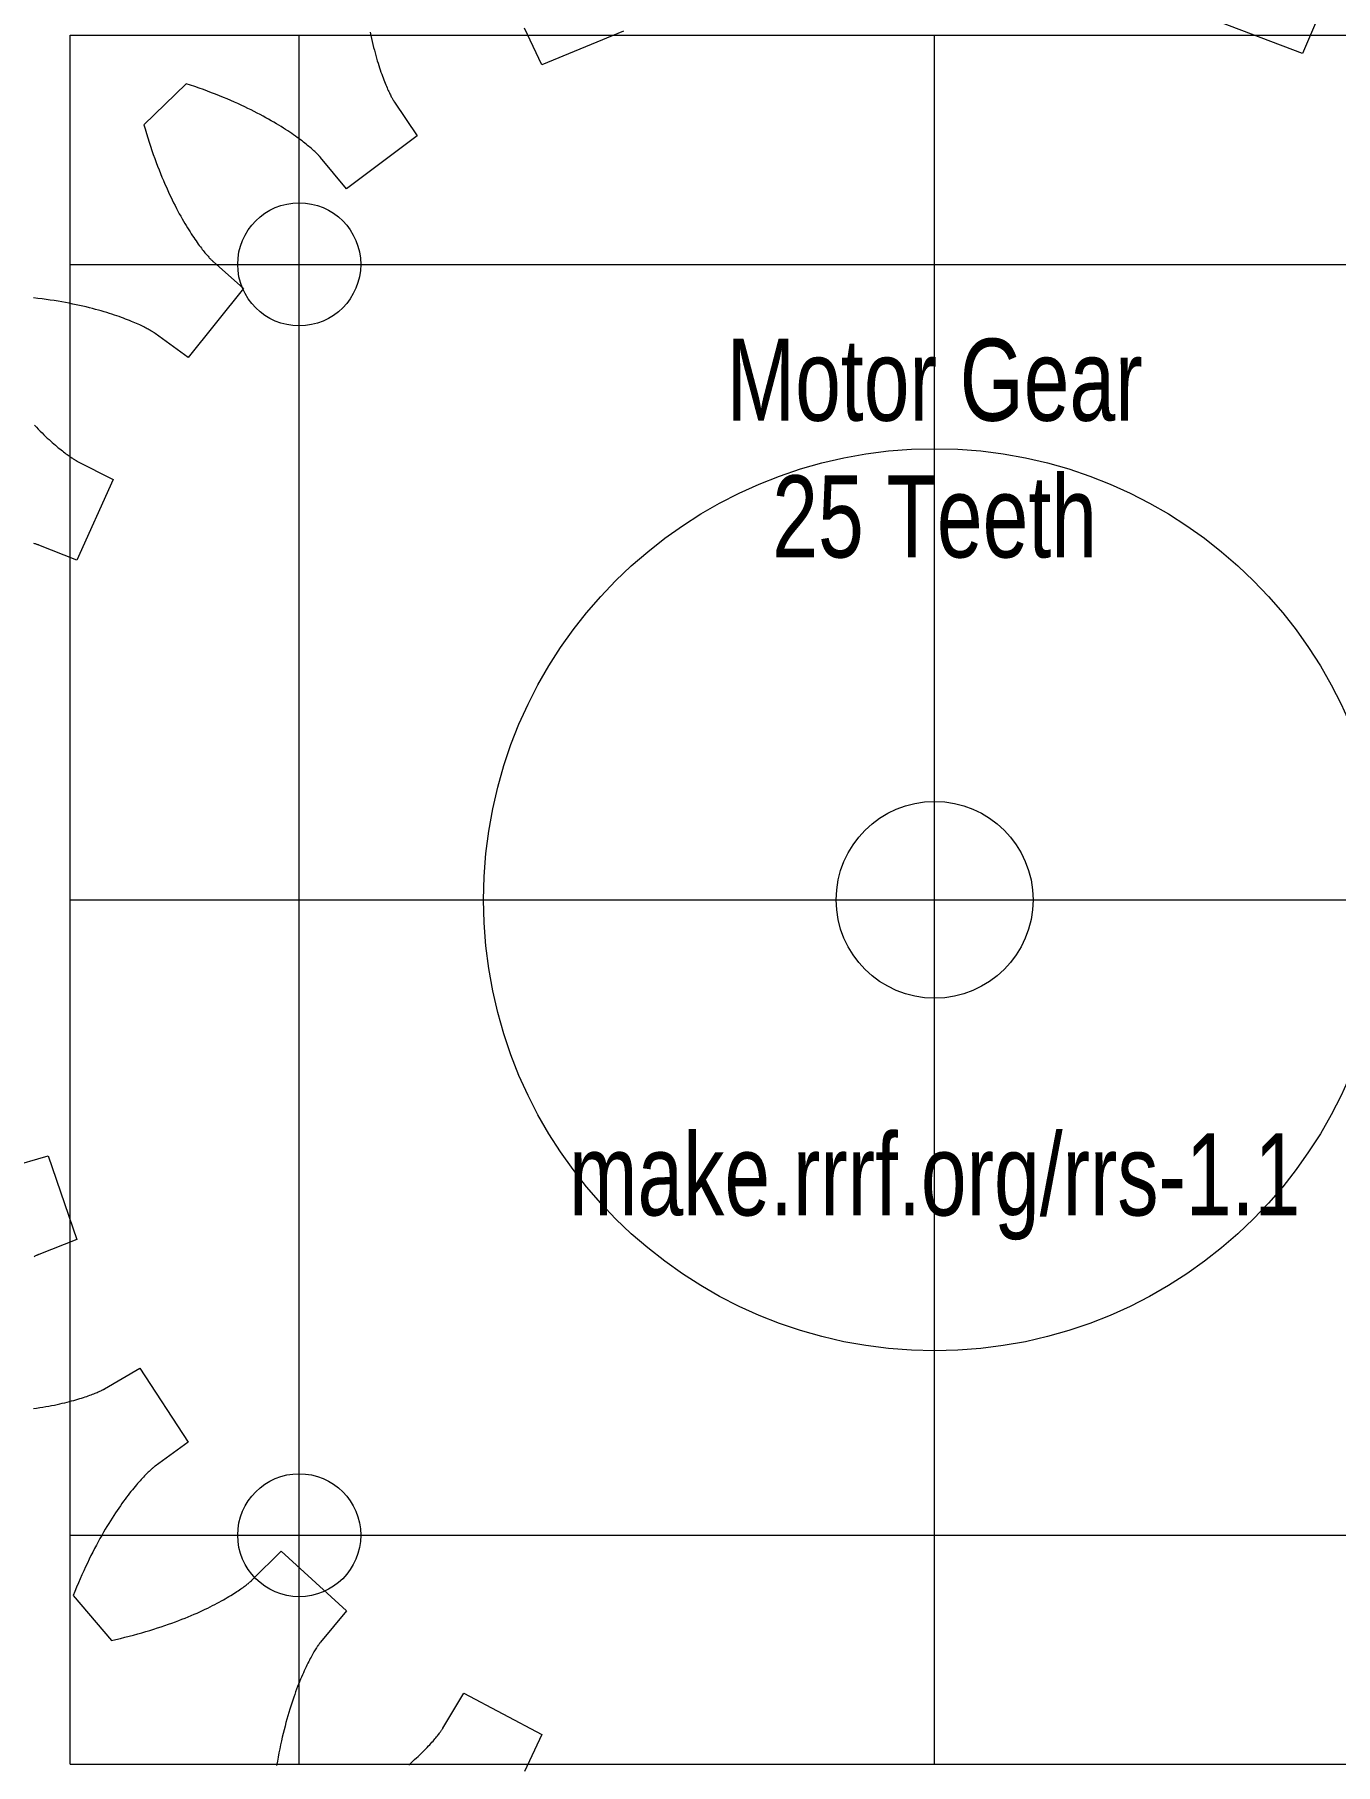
# Model space of a CAD drawing. Header units: millimetres. Extents: x -10 to 120, y 0 to 105.
# Drawn here: x 68.05 to 99.77, y 25.92 to 68.1 of the extents above; entities that cross this region are included whole.
import ezdxf

# ---------------------------------------------------------------- set-up
doc = ezdxf.new("R2010")
doc.units = ezdxf.units.MM
for name, color, linetype, lineweight in [('Drawings', 4, 'CONTINUOUS', 0), ('Gear Text', 4, 'CONTINUOUS', 0), ('Layer03', 7, 'CONTINUOUS', 0), ('MotorGear', 6, 'CONTINUOUS', 0)]:
    doc.layers.add(name, color=color, linetype=linetype, lineweight=lineweight)
doc.styles.get("Standard").update_dxf_attribs({"font": 'txt', "width": 0.75})

msp = doc.modelspace()

# ---------------------------------------------------------------- linework, layer by layer
at = {"layer": 'Drawings'}
for p, q in [((68.92, 68.08), (111.08, 68.08)), ((68.92, 25.92), (68.92, 68.08)), ((74.505, 25.92), (74.505, 68.08)), ((90, 25.92), (90, 68.08)), ((90, 30), (90, 64)), ((68.92, 62.495), (111.08, 62.495)), ((68.92, 47), (111.08, 47)), ((68.92, 31.505), (111.08, 31.505)), ((68.92, 25.92), (111.08, 25.92))]:
    msp.add_line(p, q, dxfattribs=at)
at = {"layer": 'Layer03'}
for centre, radius in [((74.505, 62.495), 1.5), ((90, 47), 11), ((74.505, 31.505), 1.5)]:
    msp.add_circle(centre, radius, dxfattribs=at)
at = {"layer": 'MotorGear'}
for p, q in [((98.968884, 67.635141), (96.952883, 68.398771)), ((99.364438, 68.545212), (98.968884, 67.635141)), ((76.236183, 68.155483), (76.252542, 68.077568)), ((76.252542, 68.077568), (76.269197, 68.001547)), ((76.269197, 68.001547), (76.286117, 67.92742)), ((76.286117, 67.92742), (76.303267, 67.855185)), ((80.419964, 67.358608), (79.997457, 68.256481)), ((82.412308, 68.181995), (80.419964, 67.358608)), ((76.303267, 67.855185), (76.320621, 67.784836)), ((76.320621, 67.784836), (76.338144, 67.716377)), ((76.338144, 67.716377), (76.355806, 67.649801)), ((76.355806, 67.649801), (76.373573, 67.585108)), ((76.373573, 67.585108), (76.391416, 67.522293)), ((76.391416, 67.522293), (76.409302, 67.461353)), ((76.409302, 67.461353), (76.427199, 67.402285)), ((76.427199, 67.402285), (76.44508, 67.345079)), ((76.44508, 67.345079), (76.462909, 67.289738)), ((76.462909, 67.289738), (76.480657, 67.236252)), ((76.480657, 67.236252), (76.498293, 67.184612)), ((76.498293, 67.184612), (76.515785, 67.134821)), ((76.515785, 67.134821), (76.533104, 67.086864)), ((76.533104, 67.086864), (76.550219, 67.040739)), ((71.74984, 66.898031), (70.715273, 65.89707)), ((71.850204, 66.865131), (71.74984, 66.898031)), ((71.957844, 66.828804), (71.850204, 66.865131)), ((72.063471, 66.792126), (71.957844, 66.828804)), ((72.167088, 66.755129), (72.063471, 66.792126)), ((72.268702, 66.717844), (72.167088, 66.755129)), ((72.368311, 66.680305), (72.268702, 66.717844)), ((72.465919, 66.642546), (72.368311, 66.680305)), ((76.550219, 67.040739), (76.567099, 66.996435)), ((76.567099, 66.996435), (76.583712, 66.953947)), ((76.583712, 66.953947), (76.60003, 66.913267)), ((76.60003, 66.913267), (76.616021, 66.874384)), ((76.616021, 66.874384), (76.631657, 66.837292)), ((76.631657, 66.837292), (76.646905, 66.801979)), ((76.646905, 66.801979), (76.661739, 66.768436)), ((76.661739, 66.768436), (76.676126, 66.736656)), ((76.676126, 66.736656), (76.690038, 66.706625)), ((76.690038, 66.706625), (76.703445, 66.678333)), ((76.703445, 66.678333), (76.716319, 66.65177)), ((76.716319, 66.65177), (76.72863, 66.626921)), ((72.561533, 66.604593), (72.465919, 66.642546)), ((72.655153, 66.566484), (72.561533, 66.604593)), ((72.746788, 66.52825), (72.655153, 66.566484)), ((72.836441, 66.489918), (72.746788, 66.52825)), ((72.924116, 66.451523), (72.836441, 66.489918)), ((73.009819, 66.413097), (72.924116, 66.451523)), ((73.093561, 66.374672), (73.009819, 66.413097)), ((73.175341, 66.336277), (73.093561, 66.374672)), ((73.255173, 66.297943), (73.175341, 66.336277)), ((73.333061, 66.259705), (73.255173, 66.297943)), ((73.409012, 66.221588), (73.333061, 66.259705)), ((76.72863, 66.626921), (76.740348, 66.603779)), ((76.740348, 66.603779), (76.751446, 66.582327)), ((76.751446, 66.582327), (76.761894, 66.562555)), ((76.761894, 66.562555), (76.771666, 66.544449)), ((76.771666, 66.544449), (76.780731, 66.527996)), ((76.780731, 66.527996), (76.789062, 66.513182)), ((76.789062, 66.513182), (76.796632, 66.499994)), ((76.796632, 66.499994), (76.803412, 66.488415)), ((76.803412, 66.488415), (76.809376, 66.478432)), ((76.809376, 66.478432), (76.814495, 66.47003)), ((76.814495, 66.47003), (76.818743, 66.463192)), ((76.818743, 66.463192), (76.822094, 66.457901)), ((76.822094, 66.457901), (76.824519, 66.454144)), ((76.824519, 66.454144), (76.82649, 66.451157)), ((76.82649, 66.451157), (77.382939, 65.629539)), ((70.715273, 65.89707), (70.744841, 65.795675)), ((73.483036, 66.183628), (73.409012, 66.221588)), ((73.555141, 66.145855), (73.483036, 66.183628)), ((73.625338, 66.108295), (73.555141, 66.145855)), ((73.693634, 66.070984), (73.625338, 66.108295)), ((73.760038, 66.033949), (73.693634, 66.070984)), ((73.824562, 65.997221), (73.760038, 66.033949)), ((73.887217, 65.960831), (73.824562, 65.997221)), ((73.948011, 65.924807), (73.887217, 65.960831)), ((74.00696, 65.889177), (73.948011, 65.924807)), ((74.064072, 65.853975), (74.00696, 65.889177)), ((74.119358, 65.819229), (74.064072, 65.853975)), ((74.172834, 65.784964), (74.119358, 65.819229)), ((70.744841, 65.795675), (70.777596, 65.686895)), ((70.777596, 65.686895), (70.810768, 65.580114)), ((70.810768, 65.580114), (70.844324, 65.475332)), ((70.844324, 65.475332), (70.878233, 65.372543)), ((74.22451, 65.751215), (74.172834, 65.784964)), ((74.274402, 65.718004), (74.22451, 65.751215)), ((74.322521, 65.685366), (74.274402, 65.718004)), ((74.36888, 65.653328), (74.322521, 65.685366)), ((74.413497, 65.621914), (74.36888, 65.653328)), ((74.456384, 65.591154), (74.413497, 65.621914)), ((74.497555, 65.561079), (74.456384, 65.591154)), ((74.537028, 65.531712), (74.497555, 65.561079)), ((74.574818, 65.50308), (74.537028, 65.531712)), ((74.610938, 65.475216), (74.574818, 65.50308)), ((74.645408, 65.448141), (74.610938, 65.475216)), ((74.678243, 65.421885), (74.645408, 65.448141)), ((74.70946, 65.396471), (74.678243, 65.421885)), ((74.739077, 65.371929), (74.70946, 65.396471)), ((77.382939, 65.629539), (75.657959, 64.336546)), ((70.878233, 65.372543), (70.912464, 65.271749)), ((70.912464, 65.271749), (70.946981, 65.172947)), ((70.946981, 65.172947), (70.981756, 65.076134)), ((70.981756, 65.076134), (71.016754, 64.981306)), ((71.016754, 64.981306), (71.051945, 64.888458)), ((74.767111, 65.34828), (74.739077, 65.371929)), ((74.79358, 65.325556), (74.767111, 65.34828)), ((74.818501, 65.30378), (74.79358, 65.325556)), ((74.841897, 65.282972), (74.818501, 65.30378)), ((74.863783, 65.263165), (74.841897, 65.282972)), ((74.88418, 65.244377), (74.863783, 65.263165)), ((74.903106, 65.226637), (74.88418, 65.244377)), ((74.920583, 65.209967), (74.903106, 65.226637)), ((74.936629, 65.194391), (74.920583, 65.209967)), ((74.951266, 65.179934), (74.936629, 65.194391)), ((74.964517, 65.166616), (74.951266, 65.179934)), ((74.976398, 65.154463), (74.964517, 65.166616)), ((74.986933, 65.143499), (74.976398, 65.154463)), ((74.996145, 65.133743), (74.986933, 65.143499)), ((75.004054, 65.125217), (74.996145, 65.133743)), ((75.010684, 65.117947), (75.004054, 65.125217)), ((75.016056, 65.111952), (75.010684, 65.117947)), ((75.020194, 65.10725), (75.016056, 65.111952)), ((75.02312, 65.103868), (75.020194, 65.10725)), ((75.025434, 65.101139), (75.02312, 65.103868)), ((75.657959, 64.336546), (75.025434, 65.101139)), ((71.051945, 64.888458), (71.087296, 64.79759)), ((71.087296, 64.79759), (71.122774, 64.708694)), ((71.122774, 64.708694), (71.158348, 64.621769)), ((71.158348, 64.621769), (71.193991, 64.536806)), ((71.193991, 64.536806), (71.229664, 64.453802)), ((71.229664, 64.453802), (71.265341, 64.372747)), ((71.265341, 64.372747), (71.300989, 64.29364)), ((71.300989, 64.29364), (71.336576, 64.216473)), ((71.336576, 64.216473), (71.372072, 64.141235)), ((71.372072, 64.141235), (71.407446, 64.067923)), ((71.407446, 64.067923), (71.442667, 63.996525)), ((71.442667, 63.996525), (71.477703, 63.927034)), ((71.477703, 63.927034), (71.512526, 63.859444)), ((71.512526, 63.859444), (71.547104, 63.793743)), ((71.547104, 63.793743), (71.581406, 63.729919)), ((71.581406, 63.729919), (71.615404, 63.667969)), ((71.615404, 63.667969), (71.649067, 63.607878)), ((71.649067, 63.607878), (71.682365, 63.549635)), ((71.682365, 63.549635), (71.715267, 63.493231)), ((71.715267, 63.493231), (71.747747, 63.438654)), ((71.747747, 63.438654), (71.779774, 63.385891)), ((71.779774, 63.385891), (71.811317, 63.33493)), ((71.811317, 63.33493), (71.84235, 63.285761)), ((71.84235, 63.285761), (71.872841, 63.238369)), ((71.872841, 63.238369), (71.902765, 63.192739)), ((71.902765, 63.192739), (71.932091, 63.148861)), ((71.932091, 63.148861), (71.960793, 63.106718)), ((71.960793, 63.106718), (71.98884, 63.066298)), ((71.98884, 63.066298), (72.016207, 63.027584)), ((72.016207, 63.027584), (72.042866, 62.990562)), ((72.042866, 62.990562), (72.068787, 62.955218)), ((72.068787, 62.955218), (72.093945, 62.921535)), ((72.093945, 62.921535), (72.118315, 62.889495)), ((72.118315, 62.889495), (72.141867, 62.859085)), ((72.141867, 62.859085), (72.164576, 62.830285)), ((72.164576, 62.830285), (72.186415, 62.803081)), ((72.186415, 62.803081), (72.207357, 62.777453)), ((72.207357, 62.777453), (72.227379, 62.753384)), ((72.227379, 62.753384), (72.246454, 62.730856)), ((72.246454, 62.730856), (72.264559, 62.709849)), ((72.264559, 62.709849), (72.281664, 62.690349)), ((72.281664, 62.690349), (72.297747, 62.672331)), ((72.297747, 62.672331), (72.312786, 62.655779)), ((72.312786, 62.655779), (72.326752, 62.640673)), ((72.326752, 62.640673), (72.339624, 62.62699)), ((72.339624, 62.62699), (72.351377, 62.614714)), ((72.351377, 62.614714), (72.361988, 62.603823)), ((72.361988, 62.603823), (72.371435, 62.594294)), ((72.371435, 62.594294), (72.379696, 62.586107)), ((72.379696, 62.586107), (72.386744, 62.579241)), ((72.386744, 62.579241), (72.392557, 62.573674)), ((72.392557, 62.573674), (72.39712, 62.569383)), ((72.39712, 62.569383), (72.400402, 62.566347)), ((72.400402, 62.566347), (72.403055, 62.563945)), ((72.403055, 62.563945), (73.146351, 61.906524)), ((68.131884, 61.664892), (68.02795, 61.677192)), ((68.233931, 61.651911), (68.131884, 61.664892)), ((68.334087, 61.638282), (68.233931, 61.651911)), ((68.432352, 61.624036), (68.334087, 61.638282)), ((68.528721, 61.609204), (68.432352, 61.624036)), ((68.62319, 61.59382), (68.528721, 61.609204)), ((68.715757, 61.577916), (68.62319, 61.59382)), ((73.146351, 61.906524), (71.797117, 60.225168)), ((68.806423, 61.561522), (68.715757, 61.577916)), ((68.895184, 61.544672), (68.806423, 61.561522)), ((68.98204, 61.527395), (68.895184, 61.544672)), ((69.06699, 61.509727), (68.98204, 61.527395)), ((69.150034, 61.491698), (69.06699, 61.509727)), ((69.231173, 61.47334), (69.150034, 61.491698)), ((69.310408, 61.454684), (69.231173, 61.47334)), ((69.387739, 61.435762), (69.310408, 61.454684)), ((69.463169, 61.416607), (69.387739, 61.435762)), ((69.536697, 61.397249), (69.463169, 61.416607)), ((69.608328, 61.377723), (69.536697, 61.397249)), ((69.678064, 61.358056), (69.608328, 61.377723)), ((69.745909, 61.338283), (69.678064, 61.358056)), ((69.811865, 61.318434), (69.745909, 61.338283)), ((69.875937, 61.29854), (69.811865, 61.318434)), ((69.938128, 61.278634), (69.875937, 61.29854)), ((69.998444, 61.258746), (69.938128, 61.278634)), ((70.05689, 61.238908), (69.998444, 61.258746)), ((70.113474, 61.219149), (70.05689, 61.238908)), ((70.168198, 61.199503), (70.113474, 61.219149)), ((70.221067, 61.179999), (70.168198, 61.199503)), ((70.272095, 61.160667), (70.221067, 61.179999)), ((70.321283, 61.141541), (70.272095, 61.160667)), ((70.368641, 61.122649), (70.321283, 61.141541)), ((70.414177, 61.104021), (70.368641, 61.122649)), ((70.457899, 61.085688), (70.414177, 61.104021)), ((70.499815, 61.06768), (70.457899, 61.085688)), ((70.539936, 61.050029), (70.499815, 61.06768)), ((70.578268, 61.032763), (70.539936, 61.050029)), ((70.614824, 61.015911), (70.578268, 61.032763)), ((70.649614, 60.999505), (70.614824, 61.015911)), ((70.68265, 60.983572), (70.649614, 60.999505)), ((70.713938, 60.968143), (70.68265, 60.983572)), ((70.743492, 60.953249), (70.713938, 60.968143)), ((70.771328, 60.938913), (70.743492, 60.953249)), ((70.797451, 60.925171), (70.771328, 60.938913)), ((70.82188, 60.912046), (70.797451, 60.925171)), ((70.844624, 60.89957), (70.82188, 60.912046)), ((70.865696, 60.887771), (70.844624, 60.89957)), ((70.885113, 60.876675), (70.865696, 60.887771)), ((70.902885, 60.866312), (70.885113, 60.876675)), ((70.919031, 60.856708), (70.902885, 60.866312)), ((70.933561, 60.847892), (70.919031, 60.856708)), ((70.946491, 60.839891), (70.933561, 60.847892)), ((70.957842, 60.832732), (70.946491, 60.839891)), ((70.967623, 60.826443), (70.957842, 60.832732)), ((70.975851, 60.821049), (70.967623, 60.826443)), ((70.982546, 60.816577), (70.975851, 60.821049)), ((70.987722, 60.813054), (70.982546, 60.816577)), ((70.991398, 60.810506), (70.987722, 60.813054)), ((70.994318, 60.808436), (70.991398, 60.810506)), ((71.797117, 60.225168), (70.994318, 60.808436)), ((68.047834, 58.572253), (68.095385, 58.522421)), ((68.095385, 58.522421), (68.14212, 58.474289)), ((68.14212, 58.474289), (68.188017, 58.42784)), ((68.188017, 58.42784), (68.233049, 58.383055)), ((68.233049, 58.383055), (68.277191, 58.339914)), ((68.277191, 58.339914), (68.320417, 58.298399)), ((68.320417, 58.298399), (68.362703, 58.258492)), ((68.362703, 58.258492), (68.404022, 58.220171)), ((68.404022, 58.220171), (68.444353, 58.183417)), ((68.444353, 58.183417), (68.483671, 58.148211)), ((68.483671, 58.148211), (68.52195, 58.11453)), ((68.52195, 58.11453), (68.559168, 58.082355)), ((68.559168, 58.082355), (68.595304, 58.051662)), ((68.595304, 58.051662), (68.630331, 58.022434)), ((68.630331, 58.022434), (68.664228, 57.994646)), ((68.664228, 57.994646), (68.696974, 57.968278)), ((68.696974, 57.968278), (68.728544, 57.943305)), ((68.728544, 57.943305), (68.758919, 57.919707)), ((68.758919, 57.919707), (68.788076, 57.89746)), ((68.788076, 57.89746), (68.815994, 57.876541)), ((68.815994, 57.876541), (68.842653, 57.856927)), ((68.842653, 57.856927), (68.868032, 57.838593)), ((68.868032, 57.838593), (68.892111, 57.821517)), ((68.892111, 57.821517), (68.914869, 57.805673)), ((68.914869, 57.805673), (68.936287, 57.791039)), ((68.936287, 57.791039), (68.956347, 57.777587)), ((68.956347, 57.777587), (68.975029, 57.765294)), ((68.975029, 57.765294), (68.992313, 57.754136)), ((68.992313, 57.754136), (69.008184, 57.744084)), ((69.008184, 57.744084), (69.022621, 57.735117)), ((69.022621, 57.735117), (69.035606, 57.727207)), ((69.035606, 57.727207), (69.047127, 57.720326)), ((69.047127, 57.720326), (69.057163, 57.714451)), ((69.057163, 57.714451), (69.065697, 57.709554)), ((69.065697, 57.709554), (69.072714, 57.705608)), ((69.072714, 57.705608), (69.078199, 57.702586)), ((69.078199, 57.702586), (69.082134, 57.700461)), ((69.082134, 57.700461), (69.0853, 57.698795)), ((69.0853, 57.698795), (69.968737, 57.246878)), ((69.968737, 57.246878), (69.08003, 55.282804)), ((68.054447, 55.681419), (68.034655, 55.687037)), ((68.072474, 55.676132), (68.054447, 55.681419)), ((68.088739, 55.671207), (68.072474, 55.676132)), ((68.103254, 55.666674), (68.088739, 55.671207)), ((68.116026, 55.662562), (68.103254, 55.666674)), ((68.127064, 55.658902), (68.116026, 55.662562)), ((68.136377, 55.655725), (68.127064, 55.658902)), ((68.143972, 55.653058), (68.136377, 55.655725)), ((68.149864, 55.650933), (68.143972, 55.653058)), ((68.154057, 55.649379), (68.149864, 55.650933)), ((68.157398, 55.648101), (68.154057, 55.649379)), ((69.08003, 55.282804), (68.157398, 55.648101)), ((67.43001, 40.481997), (68.383366, 40.757317)), ((68.383366, 40.757317), (69.080025, 38.717206)), ((69.080025, 38.717206), (68.157393, 38.351912)), ((68.059536, 38.305724), (68.041264, 38.29627)), ((68.076296, 38.31421), (68.059536, 38.305724)), ((68.091526, 38.321754), (68.076296, 38.31421)), ((68.105209, 38.328385), (68.091526, 38.321754)), ((68.117334, 38.334132), (68.105209, 38.328385)), ((68.127886, 38.33902), (68.117334, 38.334132)), ((68.13685, 38.343078), (68.127886, 38.33902)), ((68.144213, 38.346334), (68.13685, 38.343078)), ((68.149961, 38.348818), (68.144213, 38.346334)), ((68.154081, 38.350555), (68.149961, 38.348818)), ((68.157393, 38.351912), (68.154081, 38.350555)), ((69.760046, 35.073844), (70.614983, 35.577605)), ((70.614983, 35.577605), (71.797112, 33.774841)), ((69.624424, 35.007183), (69.644812, 35.01637)), ((69.644812, 35.01637), (69.663496, 35.024985)), ((69.663496, 35.024985), (69.680487, 35.033)), ((69.680487, 35.033), (69.695793, 35.040384)), ((69.695793, 35.040384), (69.709431, 35.047111)), ((69.709431, 35.047111), (69.721413, 35.053151)), ((69.721413, 35.053151), (69.73175, 35.058475)), ((69.73175, 35.058475), (69.740459, 35.063057)), ((69.740459, 35.063057), (69.747549, 35.066867)), ((69.747549, 35.066867), (69.75304, 35.06988)), ((69.75304, 35.06988), (69.756943, 35.072063)), ((69.756943, 35.072063), (69.760046, 35.073844)), ((68.022018, 34.591718), (68.100805, 34.603152)), ((68.100805, 34.603152), (68.177723, 34.615001)), ((68.177723, 34.615001), (68.252766, 34.627232)), ((68.252766, 34.627232), (68.325935, 34.639814)), ((68.325935, 34.639814), (68.397234, 34.652717)), ((68.397234, 34.652717), (68.46666, 34.665906)), ((68.46666, 34.665906), (68.534212, 34.679353)), ((68.534212, 34.679353), (68.599894, 34.693023)), ((68.599894, 34.693023), (68.663704, 34.706885)), ((68.663704, 34.706885), (68.725649, 34.72091)), ((68.725649, 34.72091), (68.785725, 34.735064)), ((68.785725, 34.735064), (68.843939, 34.749316)), ((68.843939, 34.749316), (68.900291, 34.763635)), ((68.900291, 34.763635), (68.954786, 34.777989)), ((68.954786, 34.777989), (69.007429, 34.792348)), ((69.007429, 34.792348), (69.058224, 34.80668)), ((69.058224, 34.80668), (69.107172, 34.820953)), ((69.107172, 34.820953), (69.154282, 34.835137)), ((69.154282, 34.835137), (69.199556, 34.849202)), ((69.199556, 34.849202), (69.243004, 34.863115)), ((69.243004, 34.863115), (69.28463, 34.876846)), ((69.28463, 34.876846), (69.324438, 34.890365)), ((69.324438, 34.890365), (69.36244, 34.903641)), ((69.36244, 34.903641), (69.39864, 34.916641)), ((69.39864, 34.916641), (69.433048, 34.92934)), ((69.433048, 34.92934), (69.46567, 34.941703)), ((69.46567, 34.941703), (69.496513, 34.953701)), ((69.496513, 34.953701), (69.525593, 34.965306)), ((69.525593, 34.965306), (69.552914, 34.976486)), ((69.552914, 34.976486), (69.578485, 34.987212)), ((69.578485, 34.987212), (69.602318, 34.997454)), ((69.602318, 34.997454), (69.624424, 35.007183)), ((71.797112, 33.774841), (70.99431, 33.191573)), ((70.706074, 32.922785), (70.67972, 32.894768)), ((70.731436, 32.94928), (70.706074, 32.922785)), ((70.755777, 32.974269), (70.731436, 32.94928)), ((70.779076, 32.997774), (70.755777, 32.974269)), ((70.801311, 33.019817), (70.779076, 32.997774)), ((70.822454, 33.040417), (70.801311, 33.019817)), ((70.842485, 33.059593), (70.822454, 33.040417)), ((70.861378, 33.077368), (70.842485, 33.059593)), ((70.879112, 33.093763), (70.861378, 33.077368)), ((70.895666, 33.108801), (70.879112, 33.093763)), ((70.911015, 33.122501), (70.895666, 33.108801)), ((70.925137, 33.134889), (70.911015, 33.122501)), ((70.938011, 33.145984), (70.925137, 33.134889)), ((70.949615, 33.155809), (70.938011, 33.145984)), ((70.959932, 33.164391), (70.949615, 33.155809)), ((70.968937, 33.171749), (70.959932, 33.164391)), ((70.97661, 33.177909), (70.968937, 33.171749)), ((70.982929, 33.182894), (70.97661, 33.177909)), ((70.987881, 33.186728), (70.982929, 33.182894)), ((70.99144, 33.189437), (70.987881, 33.186728)), ((70.99431, 33.191573), (70.99144, 33.189437)), ((70.331503, 32.480759), (70.295227, 32.43305)), ((70.367098, 32.526732), (70.331503, 32.480759)), ((70.401985, 32.570989), (70.367098, 32.526732)), ((70.43614, 32.613545), (70.401985, 32.570989)), ((70.46953, 32.654416), (70.43614, 32.613545)), ((70.502132, 32.693617), (70.46953, 32.654416)), ((70.53392, 32.731168), (70.502132, 32.693617)), ((70.564867, 32.767085), (70.53392, 32.731168)), ((70.594944, 32.801385), (70.564867, 32.767085)), ((70.62413, 32.834087), (70.594944, 32.801385)), ((70.652397, 32.865208), (70.62413, 32.834087)), ((70.67972, 32.894768), (70.652397, 32.865208)), ((70.064846, 32.109585), (70.024591, 32.049338)), ((70.104616, 32.167997), (70.064846, 32.109585)), ((70.143875, 32.224592), (70.104616, 32.167997)), ((70.182594, 32.27938), (70.143875, 32.224592)), ((70.220745, 32.332376), (70.182594, 32.27938)), ((70.258299, 32.383595), (70.220745, 32.332376)), ((70.295227, 32.43305), (70.258299, 32.383595)), ((69.774574, 31.648697), (69.731766, 31.575288)), ((69.817108, 31.720191), (69.774574, 31.648697)), ((69.859335, 31.789783), (69.817108, 31.720191)), ((69.901228, 31.857482), (69.859335, 31.789783)), ((69.942755, 31.9233), (69.901228, 31.857482)), ((69.983885, 31.987248), (69.942755, 31.9233)), ((70.024591, 32.049338), (69.983885, 31.987248)), ((69.558376, 31.262317), (69.514647, 31.179195)), ((69.601986, 31.343479), (69.558376, 31.262317)), ((69.645439, 31.422688), (69.601986, 31.343479)), ((69.688711, 31.499955), (69.645439, 31.422688)), ((69.731766, 31.575288), (69.688711, 31.499955)), ((69.339111, 30.826939), (69.295231, 30.733896)), ((69.383022, 30.917982), (69.339111, 30.826939)), ((69.426937, 31.007034), (69.383022, 30.917982)), ((69.470823, 31.094103), (69.426937, 31.007034)), ((69.514647, 31.179195), (69.470823, 31.094103)), ((73.361835, 30.415056), (74.064631, 31.115604)), ((74.064631, 31.115604), (75.657949, 29.663462)), ((69.164104, 30.442724), (69.120676, 30.341635)), ((69.207697, 30.541796), (69.164104, 30.442724)), ((69.251417, 30.638853), (69.207697, 30.541796)), ((69.295231, 30.733896), (69.251417, 30.638853)), ((73.307922, 30.366669), (73.319458, 30.376575)), ((73.319458, 30.376575), (73.329561, 30.385405)), ((73.329561, 30.385405), (73.338251, 30.393133)), ((73.338251, 30.393133), (73.345545, 30.399736)), ((73.345545, 30.399736), (73.351467, 30.40519)), ((73.351467, 30.40519), (73.356035, 30.409473)), ((73.356035, 30.409473), (73.359272, 30.41256)), ((73.359272, 30.41256), (73.361835, 30.415056)), ((69.034422, 30.133373), (68.995285, 30.035273)), ((68.995285, 30.035273), (69.92931, 28.939896)), ((69.077436, 30.23852), (69.034422, 30.133373)), ((69.120676, 30.341635), (69.077436, 30.23852)), ((72.655451, 29.928236), (72.702869, 29.955236)), ((72.702869, 29.955236), (72.748503, 29.981749)), ((72.748503, 29.981749), (72.792362, 30.007746)), ((72.792362, 30.007746), (72.834465, 30.033201)), ((72.834465, 30.033201), (72.874821, 30.058084)), ((72.874821, 30.058084), (72.913443, 30.082365)), ((72.913443, 30.082365), (72.950346, 30.106016)), ((72.950346, 30.106016), (72.985542, 30.129009)), ((72.985542, 30.129009), (73.019049, 30.15132)), ((73.019049, 30.15132), (73.050877, 30.172915)), ((73.050877, 30.172915), (73.081047, 30.193771)), ((73.081047, 30.193771), (73.10957, 30.213858)), ((73.10957, 30.213858), (73.136461, 30.23315)), ((73.136461, 30.23315), (73.161739, 30.251621)), ((73.161739, 30.251621), (73.185421, 30.269245)), ((73.185421, 30.269245), (73.207523, 30.285994)), ((73.207523, 30.285994), (73.22806, 30.30184)), ((73.22806, 30.30184), (73.247051, 30.316761)), ((73.247051, 30.316761), (73.264515, 30.33073)), ((73.264515, 30.33073), (73.280468, 30.343721)), ((73.280468, 30.343721), (73.294931, 30.355709)), ((73.294931, 30.355709), (73.307922, 30.366669)), ((71.798311, 29.515846), (71.871778, 29.546515)), ((71.871778, 29.546515), (71.943333, 29.57712)), ((71.943333, 29.57712), (72.012976, 29.60763)), ((72.012976, 29.60763), (72.080719, 29.638014)), ((72.080719, 29.638014), (72.146568, 29.668242)), ((72.146568, 29.668242), (72.210533, 29.698282)), ((72.210533, 29.698282), (72.272619, 29.728106)), ((72.272619, 29.728106), (72.332838, 29.757681)), ((72.332838, 29.757681), (72.391195, 29.786976)), ((72.391195, 29.786976), (72.447706, 29.815966)), ((72.447706, 29.815966), (72.502375, 29.844614)), ((72.502375, 29.844614), (72.555216, 29.872896)), ((72.555216, 29.872896), (72.606237, 29.90078)), ((72.606237, 29.90078), (72.655451, 29.928236)), ((75.657949, 29.663462), (75.025423, 28.89887)), ((70.565779, 29.097433), (70.666553, 29.125677)), ((70.666553, 29.125677), (70.76536, 29.154305)), ((70.76536, 29.154305), (70.862198, 29.183279)), ((70.862198, 29.183279), (70.957071, 29.21257)), ((70.957071, 29.21257), (71.04998, 29.242146)), ((71.04998, 29.242146), (71.140928, 29.271973)), ((71.140928, 29.271973), (71.229916, 29.302019)), ((71.229916, 29.302019), (71.31695, 29.332254)), ((71.31695, 29.332254), (71.402029, 29.362646)), ((71.402029, 29.362646), (71.485163, 29.393164)), ((71.485163, 29.393164), (71.566353, 29.423773)), ((71.566353, 29.423773), (71.645603, 29.454445)), ((71.645603, 29.454445), (71.722921, 29.485146)), ((71.722921, 29.485146), (71.798311, 29.515846)), ((69.92931, 28.939896), (70.032362, 28.963037)), ((70.032362, 28.963037), (70.142982, 28.988897)), ((70.142982, 28.988897), (70.251637, 29.015299)), ((70.251637, 29.015299), (70.358318, 29.04221)), ((70.358318, 29.04221), (70.463034, 29.069597)), ((70.463034, 29.069597), (70.565779, 29.097433)), ((74.881202, 28.684513), (74.865148, 28.657633)), ((74.896558, 28.709723), (74.881202, 28.684513)), ((74.91119, 28.733278), (74.896558, 28.709723)), ((74.925069, 28.755194), (74.91119, 28.733278)), ((74.938169, 28.775484), (74.925069, 28.755194)), ((74.950462, 28.794165), (74.938169, 28.775484)), ((74.961921, 28.811253), (74.950462, 28.794165)), ((74.97252, 28.826763), (74.961921, 28.811253)), ((74.982231, 28.840712), (74.97252, 28.826763)), ((74.991027, 28.853113), (74.982231, 28.840712)), ((74.998885, 28.863991), (74.991027, 28.853113)), ((75.005776, 28.873358), (74.998885, 28.863991)), ((75.011677, 28.881233), (75.005776, 28.873358)), ((75.01656, 28.887632), (75.011677, 28.881233)), ((75.020401, 28.892578), (75.01656, 28.887632)), ((75.023174, 28.896086), (75.020401, 28.892578)), ((75.025423, 28.89887), (75.023174, 28.896086)), ((74.672544, 28.294159), (74.650716, 28.248081)), ((74.693995, 28.338434), (74.672544, 28.294159)), ((74.715037, 28.38092), (74.693995, 28.338434)), ((74.735641, 28.421621), (74.715037, 28.38092)), ((74.755776, 28.460554), (74.735641, 28.421621)), ((74.775415, 28.497726), (74.755776, 28.460554)), ((74.794529, 28.533154), (74.775415, 28.497726)), ((74.813087, 28.566845), (74.794529, 28.533154)), ((74.831063, 28.598814), (74.813087, 28.566845)), ((74.848426, 28.629072), (74.831063, 28.598814)), ((74.865148, 28.657633), (74.848426, 28.629072)), ((74.489834, 27.874289), (74.466063, 27.813469)), ((74.513471, 27.933237), (74.489834, 27.874289)), ((74.53694, 27.990322), (74.513471, 27.933237)), ((74.560212, 28.045553), (74.53694, 27.990322)), ((74.583256, 28.098934), (74.560212, 28.045553)), ((74.606041, 28.150476), (74.583256, 28.098934)), ((74.628538, 28.20019), (74.606041, 28.150476)), ((74.650716, 28.248081), (74.628538, 28.20019)), ((74.346247, 27.481098), (74.32231, 27.40893)), ((74.370233, 27.551361), (74.346247, 27.481098)), ((74.394239, 27.619724), (74.370233, 27.551361)), ((74.418233, 27.686193), (74.394239, 27.619724)), ((74.442185, 27.750774), (74.418233, 27.686193)), ((74.466063, 27.813469), (74.442185, 27.750774)), ((78.009059, 26.798361), (78.515556, 27.651678)), ((78.515556, 27.651678), (80.41995, 26.641397)), ((74.204497, 27.019381), (74.18153, 26.935707)), ((74.227705, 27.10113), (74.204497, 27.019381)), ((74.251122, 27.180956), (74.227705, 27.10113)), ((74.274716, 27.258862), (74.251122, 27.180956)), ((74.298456, 27.334852), (74.274716, 27.258862)), ((74.32231, 27.40893), (74.298456, 27.334852)), ((74.092704, 26.581738), (74.071418, 26.48842)), ((74.114388, 26.673122), (74.092704, 26.581738)), ((74.136444, 26.762581), (74.114388, 26.673122)), ((74.158834, 26.850107), (74.136444, 26.762581)), ((74.18153, 26.935707), (74.158834, 26.850107)), ((77.836002, 26.566122), (77.855894, 26.5903)), ((77.855894, 26.5903), (77.874449, 26.613258)), ((77.874449, 26.613258), (77.89169, 26.634977)), ((77.89169, 26.634977), (77.90764, 26.655434)), ((77.90764, 26.655434), (77.922325, 26.67461)), ((77.922325, 26.67461), (77.935767, 26.692482)), ((77.935767, 26.692482), (77.947989, 26.709032)), ((77.947989, 26.709032), (77.959016, 26.724241)), ((77.959016, 26.724241), (77.968873, 26.738087)), ((77.968873, 26.738087), (77.977583, 26.750549)), ((77.977583, 26.750549), (77.985173, 26.761616)), ((77.985173, 26.761616), (77.991667, 26.771261)), ((77.991667, 26.771261), (77.99709, 26.779472)), ((77.99709, 26.779472), (78.001469, 26.786226)), ((78.001469, 26.786226), (78.004829, 26.791512)), ((78.004829, 26.791512), (78.007196, 26.795305)), ((78.007196, 26.795305), (78.009059, 26.798361)), ((80.41995, 26.641397), (79.997443, 25.743525)), ((74.010285, 26.196894), (73.990923, 26.095861)), ((74.030176, 26.295998), (74.010285, 26.196894)), ((74.050565, 26.393173), (74.030176, 26.295998)), ((74.071418, 26.48842), (74.050565, 26.393173)), ((77.445933, 26.151165), (77.485147, 26.18911)), ((77.485147, 26.18911), (77.522754, 26.226137)), ((77.522754, 26.226137), (77.558771, 26.262226)), ((77.558771, 26.262226), (77.59322, 26.297352)), ((77.59322, 26.297352), (77.626121, 26.33149)), ((77.626121, 26.33149), (77.657491, 26.364611)), ((77.657491, 26.364611), (77.687352, 26.396696)), ((77.687352, 26.396696), (77.715724, 26.427721)), ((77.715724, 26.427721), (77.74263, 26.457663)), ((77.74263, 26.457663), (77.768088, 26.486494)), ((77.768088, 26.486494), (77.792123, 26.514198)), ((77.792123, 26.514198), (77.814754, 26.540749)), ((77.814754, 26.540749), (77.836002, 26.566122)), ((73.97212, 25.992907), (73.953911, 25.888027)), ((73.990923, 26.095861), (73.97212, 25.992907)), ((77.175872, 25.905737), (77.225111, 25.948626)), ((77.225111, 25.948626), (77.272636, 25.990757)), ((77.272636, 25.990757), (77.318462, 26.032103)), ((77.318462, 26.032103), (77.36261, 26.072638)), ((77.36261, 26.072638), (77.405094, 26.112333)), ((77.405094, 26.112333), (77.445933, 26.151165))]:
    msp.add_line(p, q, dxfattribs=at)
msp.add_circle((90, 47), 2.4, dxfattribs=at)

# ---------------------------------------------------------------- texts
at = {"layer": 'Gear Text', "char_height": 2, "width": 100, "attachment_point": 5}
for s, insert in [('Motor\\~Gear\\P25\\~Teeth', (90, 58)), ('make.rrrf.org/rrs-1.1', (90, 40))]:
    msp.add_mtext(s, dxfattribs=dict(at, insert=insert))

doc.saveas('drawing.dxf')
